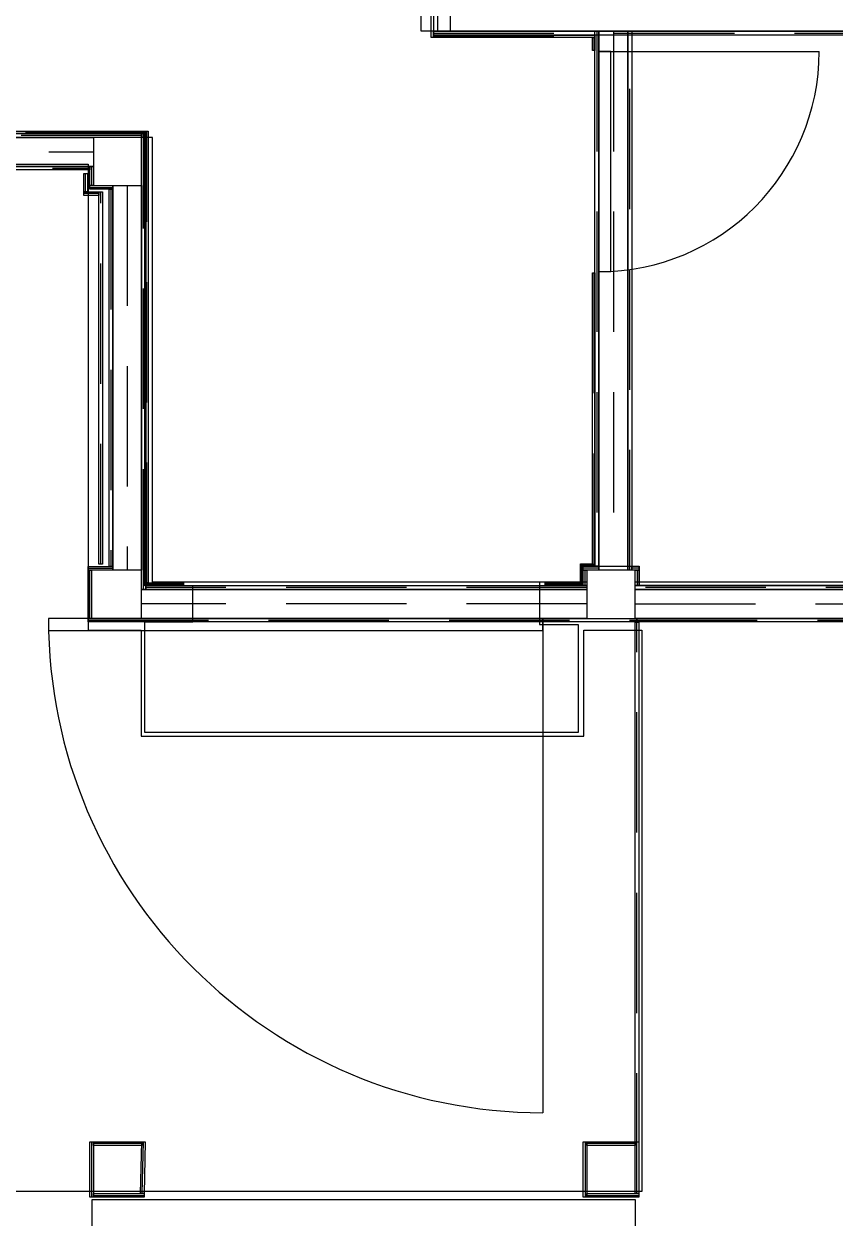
# Model space of a CAD drawing. Header units: millimetres. Extents: x -28.2 to 24.3, y -24.8 to 12.4.
# Drawn here: x 1.375 to 4.745, y -8.616 to -3.654 of the extents above; entities that cross this region are included whole.
import ezdxf

# ---------------------------------------------------------------- set-up
doc = ezdxf.new("R2010")
doc.units = ezdxf.units.MM
doc.linetypes.add('Dashed', pattern=[0.75, 0.5, -0.25])
for name, color, linetype in [('EJE_MUROS', 8, 'Continuous'), ('LOSAS', 3, 'Continuous'), ('MUROS', 7, 'Continuous'), ('PUERTAS', 6, 'Continuous')]:
    doc.layers.add(name, color=color, linetype=linetype)

msp = doc.modelspace()

# ---------------------------------------------------------------- linework, layer by layer
at = {"layer": 'EJE_MUROS', "linetype": 'Dashed'}
for p, q in [((3.0718, -3.098), (3.0718, -3.7111)), ((3.0853, -3.098), (3.0853, -3.6841)), ((3.0768, -3.6926), (7.5538, -3.6926)), ((3.0768, -3.7061), (3.7468, -3.7061)), ((3.7418, -3.7111), (3.7418, -3.7641)), ((3.7553, -3.6841), (3.7553, -5.9071)), ((3.8238, -3.6841), (3.8238, -5.9244)), ((3.8923, -5.9244), (3.8923, -3.6841)), ((1.8638, -4.1177), (-2.1878, -4.1177)), ((1.8808, -4.1042), (-2.1708, -4.1042)), ((1.8723, -6.0041), (1.8723, -4.1092)), ((1.8858, -5.9771), (1.8858, -4.0992)), ((0.7288, -4.1862), (1.6638, -4.1862)), ((0.7438, -4.2537), (1.6488, -4.2537)), ((1.6563, -4.2462), (1.6563, -4.3262)), ((1.6313, -4.3516), (1.6313, -4.2762)), ((1.6863, -4.3591), (1.6238, -4.3591)), ((1.6488, -4.3337), (1.7438, -4.3337)), ((1.6938, -5.8991), (1.6938, -4.3516)), ((1.7363, -4.3412), (1.7363, -5.9091)), ((1.8038, -4.3262), (1.8038, -5.9241)), ((3.7418, -4.6891), (3.7418, -5.9071)), ((3.7368, -5.9021), (3.6868, -5.9021)), ((1.7438, -5.9166), (1.6413, -5.9166)), ((1.6488, -6.1241), (1.6488, -5.9241)), ((3.6918, -5.9071), (3.6918, -5.9871)), ((3.7638, -5.9156), (3.6968, -5.9156)), ((3.7053, -5.9241), (3.7053, -5.9871)), ((3.9313, -5.9156), (3.9008, -5.9156)), ((3.9228, -5.9241), (3.9228, -5.9871)), ((2.0384, -5.9821), (1.8808, -5.9821)), ((3.7138, -5.9956), (1.8808, -5.9956)), ((3.6868, -5.9821), (3.5399, -5.9821)), ((7.4568, -5.9956), (3.9143, -5.9956)), ((3.7138, -6.0641), (1.8638, -6.0641)), ((3.9138, -6.0641), (7.4738, -6.0641)), ((1.6413, -6.1316), (3.9213, -6.1316)), ((3.9213, -6.1316), (7.6738, -6.1316)), ((3.9213, -8.5141), (3.9213, -6.1402)), ((1.6563, -8.2991), (1.6563, -8.5291)), ((1.8642, -8.3066), (1.6638, -8.3066)), ((1.8663, -8.5143), (1.8717, -8.2989)), ((3.7063, -8.2991), (3.7063, -8.5291)), ((3.9138, -8.3066), (3.7138, -8.3066)), ((3.9213, -8.5141), (3.9213, -8.2991)), ((1.6638, -8.5216), (1.8738, -8.5216)), ((3.7138, -8.5216), (3.9288, -8.5216))]:
    msp.add_line(p, q, dxfattribs=at)
at = {"layer": 'LOSAS'}
for p, q in [((1.8768, -4.1091), (-3.6032, -4.1091)), ((1.8768, -5.9891), (1.8768, -4.1091)), ((1.9088, -4.1262), (-3.5856, -4.1262)), ((1.9088, -5.9741), (1.9088, -4.1262)), ((-5.4293, -4.2376), (1.6423, -4.2376)), ((1.6423, -4.2376), (1.6423, -6.1735)), ((3.9313, -5.9091), (3.6968, -5.9091)), ((3.6968, -5.9091), (3.6968, -5.9741)), ((3.9138, -5.9241), (3.7138, -5.9241)), ((3.7138, -5.9241), (3.7138, -5.9741)), ((3.9138, -5.9741), (3.9138, -5.9241)), ((3.9313, -5.9871), (3.9313, -5.9091)), ((2.0768, -5.9891), (1.8768, -5.9891)), ((3.7138, -5.9741), (1.9088, -5.9741)), ((2.0768, -6.1391), (2.0768, -5.9891)), ((3.6968, -5.9741), (3.5168, -5.9741)), ((3.5168, -5.9741), (3.5168, -6.1491)), ((7.4738, -5.9741), (3.9138, -5.9741)), ((7.4568, -5.9871), (3.9313, -5.9871)), ((1.8768, -6.5991), (1.8768, -6.1391)), ((1.8768, -6.1391), (2.0768, -6.1391)), ((3.5168, -6.1491), (3.6768, -6.1491)), ((3.6768, -6.1491), (3.6768, -6.5991)), ((1.6423, -6.1735), (1.8623, -6.1735)), ((1.8623, -6.1735), (1.8623, -6.6135)), ((3.7003, -6.6135), (3.7003, -6.1735)), ((3.7003, -6.1735), (3.9423, -6.1735)), ((3.9423, -6.1735), (3.9423, -8.5055)), ((3.6768, -6.5991), (1.8768, -6.5991)), ((1.8623, -6.6135), (3.7003, -6.6135)), ((3.9423, -8.5055), (-5.5893, -8.5055)), ((1.6588, -10.0391), (1.6588, -8.5391)), ((1.6588, -8.5391), (3.9138, -8.5391)), ((3.9138, -8.5391), (3.9138, -10.0391))]:
    msp.add_line(p, q, dxfattribs=at)
at = {"layer": 'MUROS'}
for p, q in [((3.0253, -3.6841), (3.0253, -3.098)), ((3.0668, -3.7111), (3.0668, -3.098)), ((3.0768, -3.098), (3.0768, -3.7111)), ((3.1453, -3.098), (3.1453, -3.6841)), ((3.0938, -3.6841), (3.0938, -3.5641)), ((3.1453, -3.6841), (3.0253, -3.6841)), ((3.0768, -3.7111), (3.0668, -3.7111)), ((3.0768, -3.6841), (7.5538, -3.6841)), ((3.0768, -3.7011), (3.0768, -3.6841)), ((7.5538, -3.7011), (3.0768, -3.7011)), ((3.0768, -3.7011), (3.7468, -3.7011)), ((3.0768, -3.7111), (3.0768, -3.7011)), ((3.7468, -3.7111), (3.0768, -3.7111)), ((7.5538, -3.6841), (3.0938, -3.6841)), ((3.7368, -3.7641), (3.7368, -3.7111)), ((3.7368, -3.7111), (3.7468, -3.7111)), ((3.7468, -5.9071), (3.7468, -3.6841)), ((3.7468, -3.6841), (3.7638, -3.6841)), ((3.7468, -3.7011), (3.7468, -3.7111)), ((3.7468, -3.7111), (3.7468, -3.7641)), ((3.7638, -5.9244), (3.7638, -3.6841)), ((3.7638, -3.6841), (3.8838, -3.6841)), ((3.7638, -3.6841), (3.7638, -5.9071)), ((3.8838, -3.6841), (3.8838, -5.9244)), ((3.8838, -5.9244), (3.8838, -3.6841)), ((3.8838, -3.6841), (3.9008, -3.6841)), ((3.9008, -3.6841), (3.9008, -5.9244)), ((3.7468, -3.7641), (3.7368, -3.7641)), ((-2.1878, -4.1092), (1.8638, -4.1092)), ((-2.1708, -4.0992), (1.8808, -4.0992)), ((1.8808, -4.1092), (-2.1708, -4.1092)), ((1.8638, -6.0041), (1.8638, -4.1092)), ((1.8638, -4.1092), (1.8808, -4.1092)), ((1.8638, -4.1092), (1.8638, -4.1262)), ((1.8808, -5.9771), (1.8808, -4.0992)), ((1.8808, -4.0992), (1.8908, -4.0992)), ((1.8808, -4.0992), (1.8808, -4.1092)), ((1.8808, -4.1092), (1.8808, -6.0041)), ((1.8908, -4.0992), (1.8908, -5.9771)), ((1.8638, -4.1262), (-2.1878, -4.1262)), ((0.7288, -4.1262), (1.6638, -4.1262)), ((1.6638, -4.1262), (1.6638, -4.2462)), ((1.6638, -4.2462), (0.7288, -4.2462)), ((0.7438, -4.2462), (1.6488, -4.2462)), ((1.6488, -4.2612), (0.7438, -4.2612)), ((1.6488, -4.3262), (1.6488, -4.2462)), ((1.6488, -4.2462), (1.6638, -4.2462)), ((1.6488, -4.2462), (1.6488, -4.2612)), ((1.6638, -4.2462), (1.6638, -4.3262)), ((1.6238, -4.3516), (1.6238, -4.2762)), ((1.6238, -4.2762), (1.6388, -4.2762)), ((1.6388, -4.2762), (1.6388, -4.3516)), ((1.6238, -4.3666), (1.6238, -4.3516)), ((1.6238, -4.3516), (1.6863, -4.3516)), ((1.6388, -4.3516), (1.6238, -4.3516)), ((1.6863, -4.3666), (1.6238, -4.3666)), ((1.6488, -4.3262), (1.7438, -4.3262)), ((1.6488, -4.3412), (1.6488, -4.3262)), ((1.6638, -4.3262), (1.6488, -4.3262)), ((1.7438, -4.3412), (1.6488, -4.3412)), ((1.6863, -5.8991), (1.6863, -4.3516)), ((1.6863, -4.3516), (1.7013, -4.3516)), ((1.6863, -4.3516), (1.6863, -4.3666)), ((1.7013, -4.3516), (1.7013, -5.8991)), ((1.7288, -5.9091), (1.7288, -4.3412)), ((1.7288, -4.3412), (1.7438, -4.3412)), ((1.7438, -5.9241), (1.7438, -4.3262)), ((1.7438, -4.3262), (1.8638, -4.3262)), ((1.7438, -4.3262), (1.7438, -4.3412)), ((1.7438, -4.3412), (1.7438, -5.9091)), ((1.8638, -4.3262), (1.8638, -5.9241)), ((3.7368, -5.9071), (3.7368, -4.6891)), ((3.7368, -4.6891), (3.7468, -4.6891)), ((3.7468, -4.6891), (3.7468, -5.9071)), ((1.7013, -5.8991), (1.6863, -5.8991)), ((3.6868, -5.9071), (3.6868, -5.8971)), ((3.6868, -5.8971), (3.7368, -5.8971)), ((3.7368, -5.8971), (3.7368, -5.9071)), ((1.6413, -5.9241), (1.6413, -5.9091)), ((1.6413, -5.9091), (1.7438, -5.9091)), ((1.7438, -5.9241), (1.6413, -5.9241)), ((1.6413, -6.1241), (1.6413, -5.9241)), ((1.6413, -5.9241), (1.6563, -5.9241)), ((1.6563, -5.9241), (1.6563, -6.1241)), ((1.7438, -5.9091), (1.7288, -5.9091)), ((1.7438, -5.9091), (1.7438, -5.9241)), ((1.8638, -5.9241), (1.7438, -5.9241)), ((3.7368, -5.9071), (3.6868, -5.9071)), ((3.6868, -5.9871), (3.6868, -5.9071)), ((3.6868, -5.9071), (3.6968, -5.9071)), ((3.6968, -5.9241), (3.6968, -5.9071)), ((3.6968, -5.9071), (3.7638, -5.9071)), ((3.6968, -5.9071), (3.6968, -5.9871)), ((3.7638, -5.9241), (3.6968, -5.9241)), ((3.6968, -5.9871), (3.6968, -5.9241)), ((3.6968, -5.9241), (3.7138, -5.9241)), ((3.7138, -5.9241), (3.7138, -5.9871)), ((3.7468, -5.9071), (3.7368, -5.9071)), ((3.7638, -5.9071), (3.7468, -5.9071)), ((3.7638, -5.9071), (3.7638, -5.9241)), ((3.8838, -5.9244), (3.7638, -5.9244)), ((3.9008, -5.9244), (3.8838, -5.9244)), ((3.9008, -5.9241), (3.9008, -5.9071)), ((3.9008, -5.9071), (3.9313, -5.9071)), ((3.9313, -5.9241), (3.9008, -5.9241)), ((3.9143, -5.9871), (3.9143, -5.9241)), ((3.9143, -5.9241), (3.9313, -5.9241)), ((3.9313, -5.9071), (3.9313, -5.9241)), ((3.9313, -5.9241), (3.9313, -5.9871)), ((1.8638, -6.1241), (1.8638, -6.0041)), ((1.8638, -6.0041), (3.7138, -6.0041)), ((1.8808, -6.0041), (1.8638, -6.0041)), ((1.8808, -5.9871), (1.8808, -5.9771)), ((1.8808, -5.9771), (2.0384, -5.9771)), ((1.8908, -5.9771), (1.8808, -5.9771)), ((1.8808, -6.0041), (1.8808, -5.9871)), ((1.8808, -5.9871), (3.7138, -5.9871)), ((2.0384, -5.9871), (1.8808, -5.9871)), ((3.7138, -6.0041), (1.8808, -6.0041)), ((2.0384, -5.9771), (2.0384, -5.9871)), ((3.5399, -5.9871), (3.5399, -5.9771)), ((3.5399, -5.9771), (3.6868, -5.9771)), ((3.6868, -5.9871), (3.5399, -5.9871)), ((3.6868, -5.9771), (3.6868, -5.9871)), ((3.6968, -5.9871), (3.6868, -5.9871)), ((3.7138, -5.9871), (3.6968, -5.9871)), ((3.7138, -5.9871), (3.7138, -6.0041)), ((3.7138, -6.0041), (3.7138, -6.1241)), ((3.9138, -6.0041), (7.4738, -6.0041)), ((3.9138, -6.1241), (3.9138, -6.0041)), ((3.9143, -6.0041), (3.9143, -5.9871)), ((3.9143, -5.9871), (7.4568, -5.9871)), ((3.9313, -5.9871), (3.9143, -5.9871)), ((7.4568, -6.0041), (3.9143, -6.0041)), ((1.6413, -6.1241), (3.9213, -6.1241)), ((1.6413, -6.1391), (1.6413, -6.1241)), ((1.6563, -6.1241), (1.6413, -6.1241)), ((3.9213, -6.1391), (1.6413, -6.1391)), ((3.7138, -6.1241), (1.8638, -6.1241)), ((7.4738, -6.1241), (3.9138, -6.1241)), ((3.9138, -8.5141), (3.9138, -6.1402)), ((3.9138, -6.1402), (3.9288, -6.1402)), ((3.9213, -6.1241), (7.6738, -6.1241)), ((3.9213, -6.1391), (3.9213, -6.1241)), ((3.9213, -6.1241), (3.9213, -6.1391)), ((7.6738, -6.1391), (3.9213, -6.1391)), ((3.9288, -6.1402), (3.9288, -8.5141)), ((1.6488, -8.5291), (1.6488, -8.2991)), ((1.6488, -8.2991), (1.6638, -8.2991)), ((1.6638, -8.2991), (1.6638, -8.5291)), ((1.6638, -8.3141), (1.6638, -8.2991)), ((1.6638, -8.2991), (1.8642, -8.2991)), ((1.8642, -8.3141), (1.6638, -8.3141)), ((1.8588, -8.5141), (1.8642, -8.2987)), ((1.8642, -8.2987), (1.8792, -8.2991)), ((1.8642, -8.2991), (1.8642, -8.3141)), ((1.8792, -8.2991), (1.8738, -8.5145)), ((3.6988, -8.5291), (3.6988, -8.2991)), ((3.6988, -8.2991), (3.7138, -8.2991)), ((3.7138, -8.2991), (3.7138, -8.5291)), ((3.7138, -8.3141), (3.7138, -8.2991)), ((3.7138, -8.2991), (3.9138, -8.2991)), ((3.9138, -8.3141), (3.7138, -8.3141)), ((3.9138, -8.5141), (3.9138, -8.2991)), ((3.9138, -8.2991), (3.9288, -8.2991)), ((3.9138, -8.2991), (3.9138, -8.3141)), ((3.9288, -8.2991), (3.9288, -8.5141)), ((1.6638, -8.5291), (1.6488, -8.5291)), ((1.6638, -8.5141), (1.8738, -8.5141)), ((1.6638, -8.5291), (1.6638, -8.5141)), ((1.8738, -8.5291), (1.6638, -8.5291)), ((1.8738, -8.5145), (1.8588, -8.5141)), ((1.8738, -8.5141), (1.8738, -8.5291)), ((3.7138, -8.5291), (3.6988, -8.5291)), ((3.7138, -8.5141), (3.9288, -8.5141)), ((3.7138, -8.5291), (3.7138, -8.5141)), ((3.9288, -8.5291), (3.7138, -8.5291)), ((3.9288, -8.5141), (3.9138, -8.5141)), ((3.9288, -8.5141), (3.9138, -8.5141)), ((3.9288, -8.5141), (3.9288, -8.5291))]:
    msp.add_line(p, q, dxfattribs=at)
at = {"layer": 'PUERTAS'}
for p, q in [((3.7638, -3.7686), (3.7638, -4.6836)), ((3.8138, -3.7686), (3.7638, -3.7686)), ((3.7638, -3.7686), (4.6788, -3.7686)), ((3.7638, -3.7686), (3.7638, -4.6836)), ((3.8138, -3.7686), (3.7638, -3.7686)), ((3.7638, -3.7686), (4.6788, -3.7686)), ((3.7638, -3.7686), (3.7638, -4.6836)), ((3.8138, -3.7686), (3.7638, -3.7686)), ((3.7638, -3.7686), (4.6788, -3.7686)), ((3.8138, -4.6836), (3.8138, -3.7686)), ((3.8138, -4.6836), (3.8138, -3.7686)), ((3.8138, -4.6836), (3.8138, -3.7686)), ((3.7638, -4.6836), (3.8138, -4.6836)), ((3.7638, -4.6836), (3.8138, -4.6836)), ((3.7638, -4.6836), (3.8138, -4.6836)), ((3.5307, -6.1241), (1.4767, -6.1241)), ((1.4767, -6.1241), (1.4767, -6.1741)), ((3.5307, -6.1241), (1.4767, -6.1241)), ((1.4767, -6.1241), (1.4767, -6.1741)), ((3.5307, -6.1241), (1.4767, -6.1241)), ((1.4767, -6.1241), (1.4767, -6.1741)), ((3.5307, -6.1241), (1.4767, -6.1241)), ((1.4767, -6.1241), (1.4767, -6.1741)), ((3.5307, -6.1241), (1.4767, -6.1241)), ((1.4767, -6.1241), (1.4767, -6.1741)), ((3.5307, -6.1241), (1.4767, -6.1241)), ((1.4767, -6.1241), (1.4767, -6.1741)), ((3.5307, -6.1241), (1.4767, -6.1241)), ((1.4767, -6.1241), (1.4767, -6.1741)), ((3.5307, -6.1241), (1.4767, -6.1241)), ((1.4767, -6.1241), (1.4767, -6.1741)), ((3.5307, -6.1241), (1.4767, -6.1241)), ((1.4767, -6.1241), (1.4767, -6.1741)), ((3.5307, -6.1241), (1.4767, -6.1241)), ((1.4767, -6.1241), (1.4767, -6.1741)), ((3.5307, -6.1241), (1.4767, -6.1241)), ((1.4767, -6.1241), (1.4767, -6.1741)), ((3.5307, -6.1241), (1.4767, -6.1241)), ((1.4767, -6.1241), (1.4767, -6.1741)), ((3.5307, -6.1241), (1.4767, -6.1241)), ((1.4767, -6.1241), (1.4767, -6.1741)), ((3.5307, -6.1241), (1.4767, -6.1241)), ((1.4767, -6.1241), (1.4767, -6.1741)), ((3.5307, -6.1241), (1.4767, -6.1241)), ((1.4767, -6.1241), (1.4767, -6.1741)), ((3.5307, -6.1241), (1.4767, -6.1241)), ((1.4767, -6.1241), (1.4767, -6.1741)), ((3.5307, -6.1241), (1.4767, -6.1241)), ((1.4767, -6.1241), (1.4767, -6.1741)), ((3.5307, -6.1241), (1.4767, -6.1241)), ((1.4767, -6.1241), (1.4767, -6.1741)), ((3.5307, -6.1241), (1.4767, -6.1241)), ((1.4767, -6.1241), (1.4767, -6.1741)), ((3.5307, -6.1241), (1.4767, -6.1241)), ((1.4767, -6.1241), (1.4767, -6.1741)), ((3.5307, -6.1241), (1.4767, -6.1241)), ((1.4767, -6.1241), (1.4767, -6.1741)), ((3.5307, -6.1241), (1.4767, -6.1241)), ((1.4767, -6.1241), (1.4767, -6.1741)), ((3.5307, -6.1241), (1.4767, -6.1241)), ((1.4767, -6.1241), (1.4767, -6.1741)), ((3.5307, -6.1241), (1.4767, -6.1241)), ((1.4767, -6.1241), (1.4767, -6.1741)), ((3.5307, -6.1241), (1.4767, -6.1241)), ((1.4767, -6.1241), (1.4767, -6.1741)), ((3.5307, -6.1241), (1.4767, -6.1241)), ((1.4767, -6.1241), (1.4767, -6.1741)), ((3.5307, -6.1241), (1.4767, -6.1241)), ((1.4767, -6.1241), (1.4767, -6.1741)), ((3.5307, -6.1241), (1.4767, -6.1241)), ((1.4767, -6.1241), (1.4767, -6.1741)), ((3.5307, -6.1741), (3.5307, -6.1241)), ((3.5307, -6.1241), (3.5307, -8.1781)), ((3.5307, -6.1741), (3.5307, -6.1241)), ((3.5307, -6.1241), (3.5307, -8.1781)), ((3.5307, -6.1741), (3.5307, -6.1241)), ((3.5307, -6.1241), (3.5307, -8.1781)), ((3.5307, -6.1741), (3.5307, -6.1241)), ((3.5307, -6.1241), (3.5307, -8.1781)), ((3.5307, -6.1741), (3.5307, -6.1241)), ((3.5307, -6.1241), (3.5307, -8.1781)), ((3.5307, -6.1741), (3.5307, -6.1241)), ((3.5307, -6.1241), (3.5307, -8.1781)), ((3.5307, -6.1741), (3.5307, -6.1241)), ((3.5307, -6.1241), (3.5307, -8.1781)), ((3.5307, -6.1741), (3.5307, -6.1241)), ((3.5307, -6.1241), (3.5307, -8.1781)), ((3.5307, -6.1741), (3.5307, -6.1241)), ((3.5307, -6.1241), (3.5307, -8.1781)), ((3.5307, -6.1741), (3.5307, -6.1241)), ((3.5307, -6.1241), (3.5307, -8.1781)), ((3.5307, -6.1741), (3.5307, -6.1241)), ((3.5307, -6.1241), (3.5307, -8.1781)), ((3.5307, -6.1741), (3.5307, -6.1241)), ((3.5307, -6.1241), (3.5307, -8.1781)), ((3.5307, -6.1741), (3.5307, -6.1241)), ((3.5307, -6.1241), (3.5307, -8.1781)), ((3.5307, -6.1741), (3.5307, -6.1241)), ((3.5307, -6.1241), (3.5307, -8.1781)), ((3.5307, -6.1741), (3.5307, -6.1241)), ((3.5307, -6.1241), (3.5307, -8.1781)), ((3.5307, -6.1741), (3.5307, -6.1241)), ((3.5307, -6.1241), (3.5307, -8.1781)), ((3.5307, -6.1741), (3.5307, -6.1241)), ((3.5307, -6.1241), (3.5307, -8.1781)), ((3.5307, -6.1741), (3.5307, -6.1241)), ((3.5307, -6.1241), (3.5307, -8.1781)), ((3.5307, -6.1741), (3.5307, -6.1241)), ((3.5307, -6.1241), (3.5307, -8.1781)), ((3.5307, -6.1741), (3.5307, -6.1241)), ((3.5307, -6.1241), (3.5307, -8.1781)), ((3.5307, -6.1741), (3.5307, -6.1241)), ((3.5307, -6.1241), (3.5307, -8.1781)), ((3.5307, -6.1741), (3.5307, -6.1241)), ((3.5307, -6.1241), (3.5307, -8.1781)), ((3.5307, -6.1741), (3.5307, -6.1241)), ((3.5307, -6.1241), (3.5307, -8.1781)), ((3.5307, -6.1741), (3.5307, -6.1241)), ((3.5307, -6.1241), (3.5307, -8.1781)), ((3.5307, -6.1741), (3.5307, -6.1241)), ((3.5307, -6.1241), (3.5307, -8.1781)), ((3.5307, -6.1741), (3.5307, -6.1241)), ((3.5307, -6.1241), (3.5307, -8.1781)), ((3.5307, -6.1741), (3.5307, -6.1241)), ((3.5307, -6.1241), (3.5307, -8.1781)), ((3.5307, -6.1741), (3.5307, -6.1241)), ((3.5307, -6.1241), (3.5307, -8.1781)), ((1.4767, -6.1741), (3.5307, -6.1741)), ((1.4767, -6.1741), (3.5307, -6.1741)), ((1.4767, -6.1741), (3.5307, -6.1741)), ((1.4767, -6.1741), (3.5307, -6.1741)), ((1.4767, -6.1741), (3.5307, -6.1741)), ((1.4767, -6.1741), (3.5307, -6.1741)), ((1.4767, -6.1741), (3.5307, -6.1741)), ((1.4767, -6.1741), (3.5307, -6.1741)), ((1.4767, -6.1741), (3.5307, -6.1741)), ((1.4767, -6.1741), (3.5307, -6.1741)), ((1.4767, -6.1741), (3.5307, -6.1741)), ((1.4767, -6.1741), (3.5307, -6.1741)), ((1.4767, -6.1741), (3.5307, -6.1741)), ((1.4767, -6.1741), (3.5307, -6.1741)), ((1.4767, -6.1741), (3.5307, -6.1741)), ((1.4767, -6.1741), (3.5307, -6.1741)), ((1.4767, -6.1741), (3.5307, -6.1741)), ((1.4767, -6.1741), (3.5307, -6.1741)), ((1.4767, -6.1741), (3.5307, -6.1741)), ((1.4767, -6.1741), (3.5307, -6.1741)), ((1.4767, -6.1741), (3.5307, -6.1741)), ((1.4767, -6.1741), (3.5307, -6.1741)), ((1.4767, -6.1741), (3.5307, -6.1741)), ((1.4767, -6.1741), (3.5307, -6.1741)), ((1.4767, -6.1741), (3.5307, -6.1741)), ((1.4767, -6.1741), (3.5307, -6.1741)), ((1.4767, -6.1741), (3.5307, -6.1741)), ((1.4767, -6.1741), (3.5307, -6.1741))]:
    msp.add_line(p, q, dxfattribs=at)
for centre, radius, start, end in [((3.7638, -3.7686), 0.915, 270, 0), ((3.7638, -3.7686), 0.915, 270, 0), ((3.7638, -3.7686), 0.915, 270, 0), ((3.5307, -6.1241), 2.054, 180, 270), ((3.5307, -6.1241), 2.054, 180, 270), ((3.5307, -6.1241), 2.054, 180, 270), ((3.5307, -6.1241), 2.054, 180, 270), ((3.5307, -6.1241), 2.054, 180, 270), ((3.5307, -6.1241), 2.054, 180, 270), ((3.5307, -6.1241), 2.054, 180, 270), ((3.5307, -6.1241), 2.054, 180, 270), ((3.5307, -6.1241), 2.054, 180, 270), ((3.5307, -6.1241), 2.054, 180, 270), ((3.5307, -6.1241), 2.054, 180, 270), ((3.5307, -6.1241), 2.054, 180, 270), ((3.5307, -6.1241), 2.054, 180, 270), ((3.5307, -6.1241), 2.054, 180, 270), ((3.5307, -6.1241), 2.054, 180, 270), ((3.5307, -6.1241), 2.054, 180, 270), ((3.5307, -6.1241), 2.054, 180, 270), ((3.5307, -6.1241), 2.054, 180, 270), ((3.5307, -6.1241), 2.054, 180, 270), ((3.5307, -6.1241), 2.054, 180, 270), ((3.5307, -6.1241), 2.054, 180, 270), ((3.5307, -6.1241), 2.054, 180, 270), ((3.5307, -6.1241), 2.054, 180, 270), ((3.5307, -6.1241), 2.054, 180, 270), ((3.5307, -6.1241), 2.054, 180, 270), ((3.5307, -6.1241), 2.054, 180, 270), ((3.5307, -6.1241), 2.054, 180, 270), ((3.5307, -6.1241), 2.054, 180, 270)]:
    msp.add_arc(centre, radius, start, end, dxfattribs=at)

doc.saveas('drawing.dxf')
